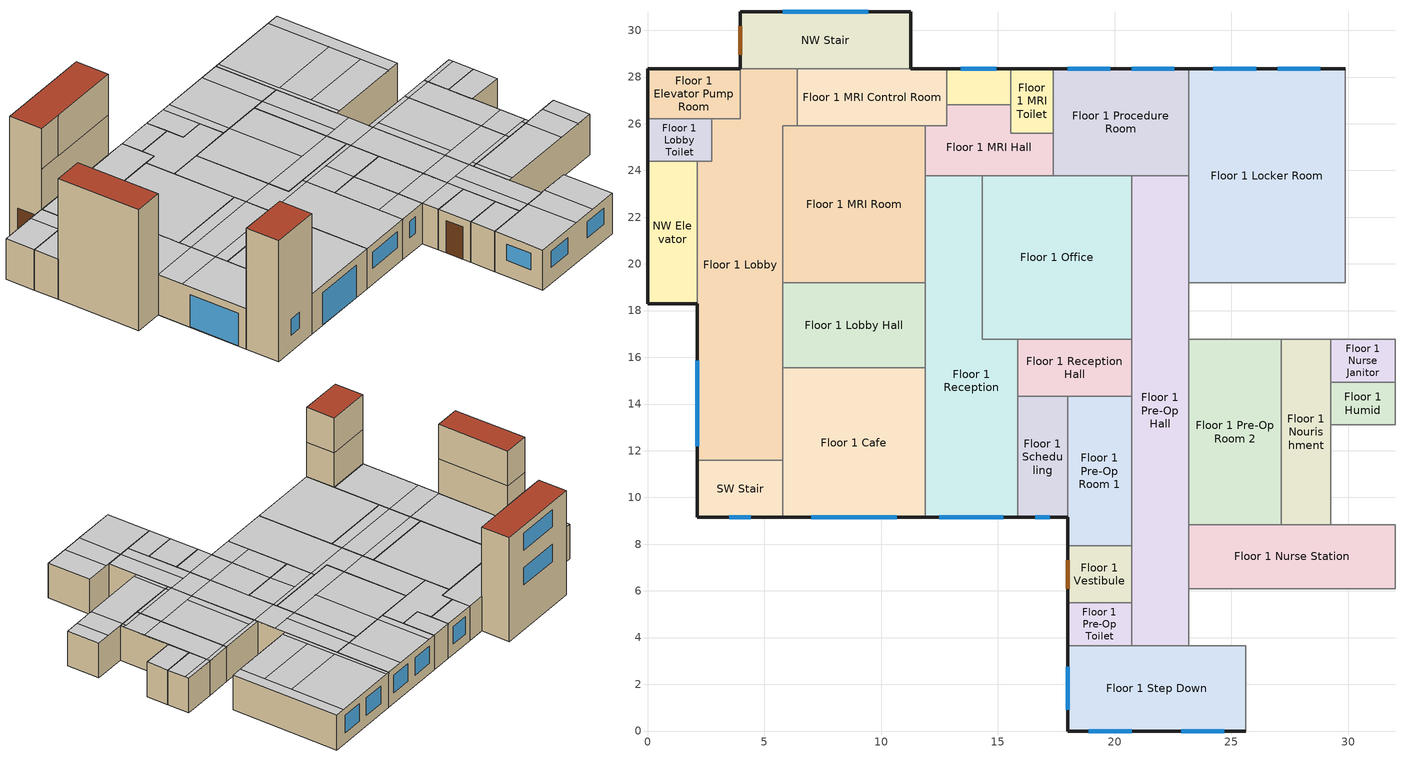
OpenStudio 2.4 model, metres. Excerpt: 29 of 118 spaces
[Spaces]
Floor 1 Vestibule
 floor ground: 20.73,7.92 20.73,5.49 17.98,5.49 17.98,7.92 z0
 wall outside: 17.98,7.92 17.98,5.49 z0:3.05
 wall to Floor 1 Pre-Op Hall: 20.73,5.49 20.73,7.92 z0:3.05
 wall to Floor 1 Pre-Op Room 1: 20.73,7.92 17.98,7.92 z0:3.05
 wall to Floor 1 Pre-Op Toilet: 17.98,5.49 20.73,5.49 z0:3.05
 door: 17.98,7.32 17.98,6.1 z0:2.44
 ceiling to Floor 2 Exam 1: 20.73,5.49 20.73,7.92 17.98,7.92 17.98,5.49 z3.05
Floor 1 Lobby
 floor ground: 6.4,28.35 6.4,25.91 5.79,25.91 5.79,11.58 2.13,11.58 2.13,24.38 2.74,24.38 2.74,26.21 3.96,26.21 3.96,28.35 z0
 wall outside: 2.13,18.29 2.13,11.58 z0:3.05
 wall to SW Stair: 2.13,11.58 5.79,11.58 z0:3.05
 wall to Floor 1 MRI Room: 5.79,19.2 5.79,25.91 6.4,25.91 z0:3.05
 wall to Floor 1 Elevator Pump Room: 3.96,28.35 3.96,26.21 2.74,26.21 z0:3.05
 wall to Floor 1 Lobby Toilet: 2.74,26.21 2.74,24.38 2.13,24.38 z0:3.05
 wall to Floor 1 MRI Control Room: 6.4,25.91 6.4,28.35 z0:3.05
 wall to Floor 1 Cafe: 5.79,11.58 5.79,15.54 z0:3.05
 wall to Floor 1 Lobby Hall: 5.79,15.54 5.79,19.2 z0:3.05
 wall to NW Stair: 6.4,28.35 3.96,28.35 z0:3.05
 wall to NW Elevator: 2.13,24.38 2.13,18.29 z0:3.05
 window: 2.13,15.85 2.13,12.19 z0.03:2.46
 ceiling to Floor 2 Work Hall: 5.79,16.46 5.79,18.29 2.13,18.29 2.13,16.46 z3.05
 ceiling to Floor 2 Work: 5.79,18.29 5.79,25.91 6.4,25.91 6.4,28.35 3.96,28.35 3.96,26.21 2.74,26.21 2.74,24.38 2.13,24.38 2.13,18.29 z3.05
 ceiling to Floor 2 Reception: 5.79,11.58 5.79,16.46 2.13,16.46 2.13,11.58 z3.05
Floor 1 Scheduling
 floor ground: 17.98,14.33 17.98,9.14 15.85,9.14 15.85,14.33 z0
 wall outside: 15.85,9.14 17.98,9.14 z0:3.05
 wall to Floor 1 Reception: 15.85,14.33 15.85,9.14 z0:3.05
 wall to Floor 1 Pre-Op Room 1: 17.98,9.14 17.98,14.33 z0:3.05
 wall to Floor 1 Reception Hall: 17.98,14.33 15.85,14.33 z0:3.05
 window: 16.61,9.14 17.22,9.14 z1.22:2.44
 ceiling to Floor 2 Reception Toilet: 17.98,10.97 17.98,14.33 15.85,14.33 15.85,10.97 z3.05
 ceiling to Floor 2 Reception Hall: 17.98,9.14 17.98,10.97 15.85,10.97 15.85,9.14 z3.05
SW Stair
 floor ground: 5.79,11.58 5.79,9.14 2.13,9.14 2.13,11.58 z0
 wall outside: 2.13,11.58 2.13,9.14 5.79,9.14 z0:9.14
 wall to Floor 3 Undeveloped 2: 5.79,9.14 5.79,11.58 2.13,11.58 z6.1:9.14
 wall to Floor 1 Cafe: 5.79,9.14 5.79,11.58 z0:3.05
 wall to Floor 2 Reception: 5.79,9.14 5.79,11.58 2.13,11.58 z3.05:6.1
 window: 3.51,9.14 4.42,9.14 z1.22:2.44
 roof outside: 5.79,9.14 5.79,11.58 2.13,11.58 2.13,9.14 z9.14
Floor 1 Lobby Hall
 floor ground: 11.89,19.2 11.89,15.54 5.79,15.54 5.79,19.2 z0
 wall to Floor 1 MRI Room: 11.89,19.2 5.79,19.2 z0:3.05
 wall to Floor 1 Cafe: 5.79,15.54 11.89,15.54 z0:3.05
 wall to Floor 1 Reception: 11.89,15.54 11.89,19.2 z0:3.05
 ceiling to Floor 2 Work Hall: 11.89,16.46 11.89,18.29 5.79,18.29 5.79,16.46 z3.05
 ceiling to Floor 2 Work: 11.89,18.29 11.89,19.2 5.79,19.2 5.79,18.29 z3.05
 ceiling to Floor 2 Reception: 11.89,15.54 11.89,16.46 5.79,16.46 5.79,15.54 z3.05
Floor 1 Pre-Op Room 1
 floor ground: 20.73,14.33 20.73,7.92 17.98,7.92 17.98,14.33 z0
 wall outside: 17.98,9.14 17.98,7.92 z0:3.05
 wall to Floor 1 Reception Hall: 20.73,14.33 17.98,14.33 z0:3.05
 wall to Floor 1 Pre-Op Hall: 20.73,7.92 20.73,14.33 z0:3.05
 ceiling to Floor 2 Scheduling 2: 20.73,10.97 20.73,14.33 17.98,14.33 17.98,10.97 z3.05
 ceiling to Floor 2 Reception Hall: 20.73,9.14 20.73,10.97 17.98,10.97 17.98,9.14 z3.05
 ceiling to Floor 2 Exam 1: 20.73,7.92 20.73,9.14 17.98,9.14 17.98,7.92 z3.05
Floor 1 MRI Hall
 floor ground: 15.54,26.82 15.54,25.6 17.37,25.6 17.37,23.77 11.89,23.77 11.89,25.91 12.8,25.91 12.8,26.82 z0
 wall to Floor 1 MRI Toilet: 17.37,25.6 15.54,25.6 15.54,26.82 z0:3.05
 wall to Floor 1 Dressing Room: 15.54,26.82 12.8,26.82 z0:3.05
 wall to Floor 1 Office: 14.33,23.77 17.37,23.77 z0:3.05
 wall to Floor 1 MRI Room: 11.89,25.91 11.89,23.77 z0:3.05
 wall to Floor 1 MRI Control Room: 12.8,26.82 12.8,25.91 11.89,25.91 z0:3.05
 wall to Floor 1 Reception: 11.89,23.77 14.33,23.77 z0:3.05
 wall to Floor 1 Procedure Room: 17.37,23.77 17.37,25.6 z0:3.05
 ceiling to Floor 2 Work: 17.37,23.77 17.37,25.6 15.54,25.6 15.54,26.82 12.8,26.82 12.8,25.91 11.89,25.91 11.89,23.77 z3.05
Floor 1 Pre-Op Hall
 floor ground: 23.16,23.77 23.16,3.66 20.73,3.66 20.73,23.77 z0
 wall to Floor 1 Nurse Hall: 23.16,3.66 23.16,6.1 z0:3.05
 wall to Floor 1 Office: 20.73,23.77 20.73,16.76 z0:3.05
 wall to Floor 1 Locker Room Hall: 23.16,16.76 23.16,19.2 z0:3.05
 wall to Floor 1 Pre-Op Room 2: 23.16,8.84 23.16,16.76 z0:3.05
 wall to Floor 1 Procedure Room: 23.16,23.77 20.73,23.77 z0:3.05
 wall to Floor 1 Nurse Station: 23.16,6.1 23.16,8.84 z0:3.05
 wall to Floor 1 Step Down: 20.73,3.66 23.16,3.66 z0:3.05
 wall to Floor 1 Locker Room: 23.16,19.2 23.16,23.77 z0:3.05
 wall to Floor 1 Pre-Op Toilet: 20.73,5.49 20.73,3.66 z0:3.05
 wall to Floor 1 Reception Hall: 20.73,16.76 20.73,14.33 z0:3.05
 ceiling to Floor 2 Exam 1: 21.64,3.66 21.64,9.14 20.73,9.14 20.73,3.66 z3.05
 ceiling to Floor 2 Exam Hall 1: 23.16,3.66 23.16,9.14 21.64,9.14 21.64,3.66 z3.05
 ceiling to Floor 2 Work Hall: 23.16,16.46 23.16,18.29 20.73,18.29 20.73,16.46 z3.05
 ceiling to Floor 2 Exam Hall 6: 23.16,18.29 23.16,23.77 21.64,23.77 21.64,18.29 z3.05
 ceiling to Floor 2 Exam 9: 21.64,18.29 21.64,23.77 20.73,23.77 20.73,18.29 z3.05
 ceiling to Floor 2 Scheduling 2: 23.16,10.97 23.16,16.46 20.73,16.46 20.73,10.97 z3.05
 ceiling to Floor 2 Reception Hall: 23.16,9.14 23.16,10.97 20.73,10.97 20.73,9.14 z3.05
NW Elevator
 floor ground: 2.13,24.38 2.13,18.29 0,18.29 0,24.38 z0
 wall outside: 0,24.38 0,18.29 2.13,18.29 z0:9.14
 wall to Floor 3 Office Toilet: 2.13,24.38 0,24.38 z6.1:9.14
 wall to Floor 1 Lobby Toilet: 2.13,24.38 0,24.38 z0:3.05
 wall to Floor 3 Elevator Hall: 2.13,18.29 2.13,24.38 z6.1:9.14
 wall to Floor 2 Work Toilet: 2.13,24.38 0,24.38 z3.05:6.1
 wall to Floor 2 Work: 2.13,18.29 2.13,24.38 z3.05:6.1
 roof outside: 2.13,18.29 2.13,24.38 0,24.38 0,18.29 z9.14
Floor 1 Reception
 floor ground: 14.33,23.77 14.33,16.76 15.85,16.76 15.85,9.14 11.89,9.14 11.89,23.77 z0
 wall outside: 11.89,9.14 15.85,9.14 z0:3.05
 wall to Floor 1 Cafe: 11.89,15.54 11.89,9.14 z0:3.05
 wall to Floor 1 Reception Hall: 15.85,14.33 15.85,16.76 z0:3.05
 wall to Floor 1 Office: 15.85,16.76 14.33,16.76 14.33,23.77 z0:3.05
 wall to Floor 1 MRI Room: 11.89,23.77 11.89,19.2 z0:3.05
 window: 12.5,9.14 15.24,9.14 z1.22:2.44
 ceiling to Floor 2 Work Hall: 15.85,16.46 15.85,16.76 14.33,16.76 14.33,18.29 11.89,18.29 11.89,16.46 z3.05
 ceiling to Floor 2 Reception: 15.85,9.14 15.85,16.46 11.89,16.46 11.89,9.14 z3.05
 ceiling to Floor 2 Work: 14.33,18.29 14.33,23.77 11.89,23.77 11.89,18.29 z3.05
NW Stair
 floor ground: 11.28,30.78 11.28,28.35 3.96,28.35 3.96,30.78 z0
 wall outside: 11.28,28.35 11.28,30.78 3.96,30.78 3.96,28.35 z0:9.14
 wall to Floor 3 Office: 5.79,28.35 11.28,28.35 z6.1:9.14
 wall to Floor 1 MRI Control Room: 6.4,28.35 11.28,28.35 z0:3.05
 wall to Floor 2 Work: 3.96,28.35 11.28,28.35 z3.05:6.1
 wall to Floor 3 Elevator Hall: 3.96,28.35 5.79,28.35 z6.1:9.14
 window: 9.45,30.78 5.79,30.78 z3.96:5.49; 9.45,30.78 5.79,30.78 z7.01:8.53
 door: 3.96,30.18 3.96,28.96 z0:2.44
 roof outside: 11.28,28.35 11.28,30.78 3.96,30.78 3.96,28.35 z9.14
Floor 1 MRI Room
 floor ground: 11.89,25.91 11.89,19.2 5.79,19.2 5.79,25.91 z0
 wall to Floor 1 MRI Control Room: 11.89,25.91 6.4,25.91 z0:3.05
 ceiling to Floor 2 Work: 11.89,19.2 11.89,25.91 5.79,25.91 5.79,19.2 z3.05
Floor 1 Procedure Room
 floor ground: 23.16,28.35 23.16,23.77 17.37,23.77 17.37,28.35 z0
 wall outside: 23.16,28.35 17.37,28.35 z0:3.05
 wall to Floor 1 Locker Room: 23.16,23.77 23.16,28.35 z0:3.05
 wall to Floor 1 Office: 17.37,23.77 20.73,23.77 z0:3.05
 wall to Floor 1 MRI Toilet: 17.37,28.35 17.37,25.6 z0:3.05
 window: 19.81,28.35 17.98,28.35 / 22.56,28.35 20.73,28.35 z0.91:2.44
 ceiling to Floor 2 Work: 17.98,23.77 17.98,28.35 17.37,28.35 17.37,23.77 z3.05
 ceiling to Floor 2 Exam Hall 6: 23.16,23.77 23.16,28.35 21.64,28.35 21.64,23.77 z3.05
 ceiling to Floor 2 Exam 9: 21.64,23.77 21.64,28.35 17.98,28.35 17.98,23.77 z3.05
Floor 1 Cafe
 floor ground: 11.89,15.54 11.89,9.14 5.79,9.14 5.79,15.54 z0
 wall outside: 5.79,9.14 11.89,9.14 z0:3.05
 window: 7.01,9.14 10.67,9.14 z0.03:2.46
 ceiling to Floor 2 Reception: 11.89,9.14 11.89,15.54 5.79,15.54 5.79,9.14 z3.05
Floor 1 Pre-Op Room 2
 floor ground: 27.13,16.76 27.13,8.84 23.16,8.84 23.16,16.76 z0
 wall to Floor 1 Nurse Station: 23.16,8.84 27.13,8.84 z0:3.05
 wall to Floor 1 Locker Room Hall: 27.13,16.76 23.16,16.76 z0:3.05
 wall to Floor 1 Nourishment: 27.13,8.84 27.13,16.76 z0:3.05
 ceiling to Floor 2 Work Hall: 27.13,16.46 27.13,16.76 23.16,16.76 23.16,16.46 z3.05
 ceiling to Floor 2 Exam Hall 1: 23.47,8.84 23.47,9.14 23.16,9.14 23.16,8.84 z3.05
 ceiling to Floor 2 Exam 2: 27.13,8.84 27.13,9.14 23.47,9.14 23.47,8.84 z3.05
 ceiling to Floor 2 Reception Hall: 27.13,9.14 27.13,10.97 23.16,10.97 23.16,9.14 z3.05
 ceiling to Floor 2 Scheduling 2: 23.77,10.97 23.77,16.46 23.16,16.46 23.16,10.97 z3.05
 ceiling to Floor 2 X-Ray: 27.13,10.97 27.13,16.46 23.77,16.46 23.77,10.97 z3.05
Floor 1 Locker Room
 floor ground: 29.87,28.35 29.87,19.2 23.16,19.2 23.16,28.35 z0
 wall outside: 29.87,28.35 23.16,28.35 z0:3.05
 wall to Floor 1 Locker Room Hall: 23.16,19.2 29.87,19.2 z0:3.05
 wall to Floor 1 Lounge: 29.87,19.2 29.87,28.35 z0:3.05
 window: 28.8,28.35 26.97,28.35 / 26.06,28.35 24.23,28.35 z0.91:2.44
 ceiling to Floor 2 Exam Hall 5: 29.87,19.2 29.87,28.35 28.96,28.35 28.96,19.2 z3.05
 ceiling to Floor 2 Exam 8: 28.96,23.77 28.96,28.35 23.47,28.35 23.47,23.77 z3.05
 ceiling to Floor 2 Exam Hall 6: 23.47,19.2 23.47,28.35 23.16,28.35 23.16,19.2 z3.05
 ceiling to Floor 2 Nurse Station 2: 28.96,19.2 28.96,21.34 23.47,21.34 23.47,19.2 z3.05
 ceiling to Floor 2 Storage 3: 28.96,21.34 28.96,23.77 23.47,23.77 23.47,21.34 z3.05
Floor 1 Nurse Station
 floor ground: 32,8.84 32,6.1 23.16,6.1 23.16,8.84 z0
 wall to Floor 1 Nurse Hall: 23.16,6.1 32,6.1 z0:3.05
 wall to Floor 1 Clean: 32,8.84 29.26,8.84 z0:3.05
 wall to Floor 1 Nourishment: 29.26,8.84 27.13,8.84 z0:3.05
 wall to Floor 1 PACU: 32,6.1 32,8.84 z0:3.05
 ceiling to Floor 2 Exam Hall 2: 30.78,6.1 30.78,8.84 28.96,8.84 28.96,6.1 z3.05
 ceiling to Floor 2 Exam Hall 1: 23.47,6.1 23.47,8.84 23.16,8.84 23.16,6.1 z3.05
 ceiling to Floor 2 Exam 3: 32,6.1 32,8.84 30.78,8.84 30.78,6.1 z3.05
 ceiling to Floor 2 Exam 2: 28.96,6.1 28.96,8.84 23.47,8.84 23.47,6.1 z3.05
Floor 1 Pre-Op Toilet
 floor ground: 20.73,5.49 20.73,3.66 17.98,3.66 17.98,5.49 z0
 wall outside: 17.98,5.49 17.98,3.66 z0:3.05
 wall to Floor 1 Step Down: 17.98,3.66 20.73,3.66 z0:3.05
 ceiling to Floor 2 Exam 1: 20.73,3.66 20.73,5.49 17.98,5.49 17.98,3.66 z3.05
Floor 1 Dressing Room
 floor ground: 15.54,28.35 15.54,26.82 12.8,26.82 12.8,28.35 z0
 wall outside: 15.54,28.35 12.8,28.35 z0:3.05
 wall to Floor 1 MRI Toilet: 15.54,26.82 15.54,28.35 z0:3.05
 wall to Floor 1 MRI Control Room: 12.8,28.35 12.8,26.82 z0:3.05
 window: 14.94,28.35 13.41,28.35 z0.91:2.44
 ceiling to Floor 2 Work: 15.54,26.82 15.54,28.35 12.8,28.35 12.8,26.82 z3.05
Floor 1 Office
 floor ground: 20.73,23.77 20.73,16.76 14.33,16.76 14.33,23.77 z0
 wall to Floor 1 Reception Hall: 15.85,16.76 20.73,16.76 z0:3.05
 ceiling to Floor 2 Work Hall: 20.73,16.76 20.73,18.29 14.33,18.29 14.33,16.76 z3.05
 ceiling to Floor 2 Exam 9: 20.73,18.29 20.73,23.77 17.98,23.77 17.98,18.29 z3.05
 ceiling to Floor 2 Work: 17.98,18.29 17.98,23.77 14.33,23.77 14.33,18.29 z3.05
Floor 1 Nourishment
 floor ground: 29.26,16.76 29.26,8.84 27.13,8.84 27.13,16.76 z0
 wall to Floor 1 Nurse Janitor: 29.26,14.94 29.26,16.76 z0:3.05
 wall to Floor 1 Humid: 29.26,13.11 29.26,14.94 z0:3.05
 wall to Floor 1 Locker Room Hall: 29.26,16.76 27.13,16.76 z0:3.05
 wall to Floor 1 Clean: 29.26,8.84 29.26,13.11 z0:3.05
 ceiling to Floor 2 X-Ray: 29.26,10.97 29.26,16.46 27.13,16.46 27.13,10.97 z3.05
 ceiling to Floor 2 Exam 2: 28.96,8.84 28.96,9.14 27.13,9.14 27.13,8.84 z3.05
 ceiling to Floor 2 Reception Hall: 29.26,9.14 29.26,10.97 27.13,10.97 27.13,9.14 z3.05
 ceiling to Floor 2 Work Hall: 29.26,16.46 29.26,16.76 27.13,16.76 27.13,16.46 z3.05
 ceiling to Floor 2 Exam Hall 2: 29.26,8.84 29.26,9.14 28.96,9.14 28.96,8.84 z3.05
Floor 1 Elevator Pump Room
 floor ground: 3.96,28.35 3.96,26.21 0,26.21 0,28.35 z0
 wall outside: 3.96,28.35 0,28.35 0,26.21 z0:3.05
 wall to Floor 1 Lobby Toilet: 0,26.21 2.74,26.21 z0:3.05
 ceiling to Floor 2 Work: 3.96,26.21 3.96,28.35 2.74,28.35 2.74,26.21 z3.05
 ceiling to Floor 2 Janitor: 2.74,26.21 2.74,28.35 0,28.35 0,26.21 z3.05
Floor 1 Lobby Toilet
 floor ground: 2.74,26.21 2.74,24.38 0,24.38 0,26.21 z0
 wall outside: 0,26.21 0,24.38 z0:3.05
 ceiling to Floor 2 Work Toilet: 2.74,24.38 2.74,26.21 0,26.21 0,24.38 z3.05
Floor 1 MRI Control Room
 floor ground: 12.8,28.35 12.8,25.91 6.4,25.91 6.4,28.35 z0
 wall outside: 12.8,28.35 11.28,28.35 z0:3.05
 ceiling to Floor 2 Work: 12.8,25.91 12.8,28.35 6.4,28.35 6.4,25.91 z3.05
Floor 1 Humid
 floor ground: 32,14.94 32,13.11 29.26,13.11 29.26,14.94 z0
 wall to Floor 1 Clean: 29.26,13.11 32,13.11 z0:3.05
 wall to Floor 1 Nurse Janitor: 32,14.94 29.26,14.94 z0:3.05
 wall to Floor 1 Sterile Storage: 32,13.11 32,14.94 z0:3.05
 ceiling to Floor 2 X-Ray: 32,13.11 32,14.94 29.26,14.94 29.26,13.11 z3.05
Floor 1 Step Down
 floor ground: 25.6,3.66 25.6,0 17.98,0 17.98,3.66 z0
 wall outside: 17.98,3.66 17.98,0 25.6,0 z0:3.05
 wall to Floor 1 Nurse Hall: 25.6,3.66 23.16,3.66 z0:3.05
 wall to Floor 1 Recovery Room: 25.6,0 25.6,3.66 z0:3.05
 window: 22.86,0 24.69,0 / 18.9,0 20.73,0 / 17.98,2.74 17.98,0.91 z1.22:2.44
 ceiling to Floor 2 Exam 1: 21.64,0 21.64,3.66 17.98,3.66 17.98,0 z3.05
 ceiling to Floor 2 Exam Hall 1: 23.47,0 23.47,3.66 21.64,3.66 21.64,0 z3.05
 ceiling to Floor 2 Exam 2: 25.6,0 25.6,3.66 23.47,3.66 23.47,0 z3.05
Floor 1 Reception Hall
 floor ground: 20.73,16.76 20.73,14.33 15.85,14.33 15.85,16.76 z0
 ceiling to Floor 2 Work Hall: 20.73,16.46 20.73,16.76 15.85,16.76 15.85,16.46 z3.05
 ceiling to Floor 2 Reception Toilet: 17.98,14.33 17.98,16.46 15.85,16.46 15.85,14.33 z3.05
 ceiling to Floor 2 Scheduling 2: 20.73,14.33 20.73,16.46 17.98,16.46 17.98,14.33 z3.05
Floor 1 Nurse Janitor
 floor ground: 32,16.76 32,14.94 29.26,14.94 29.26,16.76 z0
 wall to Floor 1 Sterile Storage: 32,14.94 32,16.76 z0:3.05
 wall to Floor 1 Locker Room Hall: 32,16.76 29.26,16.76 z0:3.05
 ceiling to Floor 2 Work Hall: 32,16.46 32,16.76 29.26,16.76 29.26,16.46 z3.05
 ceiling to Floor 2 X-Ray: 32,14.94 32,16.46 29.26,16.46 29.26,14.94 z3.05
Floor 1 MRI Toilet
 floor ground: 17.37,28.35 17.37,25.6 15.54,25.6 15.54,28.35 z0
 wall outside: 17.37,28.35 15.54,28.35 z0:3.05
 ceiling to Floor 2 Work: 17.37,25.6 17.37,28.35 15.54,28.35 15.54,25.6 z3.05
[Site]
Whitehorse_YT_CAN: Latitude {deg}=60.72; Longitude {deg}=-135.07; Time Zone {hr}=-8; Elevation {m}=703; Terrain=City
[Building]
Building #1: North Axis {deg}=0; Standards Number of Stories=3; Standards Number of Above Ground Stories=3; Standards Building Type=Outpatient
[Site:WaterMainsTemperature]
Calculation Method=Correlation; Annual Average Outdoor Air Temperature {C}=-1.08333; Maximum Difference In Monthly Average Outdoor Air Temperatures {deltaC}=34.5
[SizingPeriod:DesignDay] Barometric Pressure {Pa}=93160; Sky Clearness=0; Rain Indicator=0; Snow Indicator=0; Day of Month=21; Daylight Saving Time Indicator=0; Humidity Indicating Type=Wetbulb; Dry-Bulb Temperature Range Modifier Type=DefaultMultipliers
Name | Maximum Dry-Bulb Temperature {C} | Daily Dry-Bulb Temperature Range {deltaC} | Humidity Indicating Conditions at Maximum Dry-Bulb | Wind Speed {m/s} | Wind Direction {deg} | Month | Day Type | Solar Model Indicator | ASHRAE Taub | ASHRAE Taud
Whitehorse Ann Clg .4% Condns DB=>MWB | 25.6 | 11.6 | 14.1 | 3.5 | 160 | 7 | SummerDesignDay | ASHRAETau | 0.378 | 2.196
Whitehorse Ann Htg 99.6% Condns DB | -40 | 0 | -40 | 0.6 | 0 | 1 | WinterDesignDay | ASHRAEClearSky
[Site:GroundTemperature:BuildingSurface]
19.527, 19.502, 19.536, 19.598, 20.002, 21.64, 22.225, 22.375, 21.449, 20.121, 19.802, 19.633
[Space] Building Story=Building Story 1; Part of Total Floor Area=Yes
Name | Space Type | Thermal Zone
Floor 1 Pre-Op Room 2 | Space Function Hospital - patient room | TZ-Floor 1 Pre-Op Room 2
Floor 1 Nurse Janitor | Space Function Storage area - occsens | TZ-Floor 1 Nurse Janitor
Floor 1 Vestibule | Space Function Hospital corr. >= 2.4m-sch-H | TZ-Floor 1 Vestibule
Floor 1 Lobby | Space Function Lobby - elevator | TZ-Floor 1 Lobby
Floor 1 Scheduling | Space Function Office - enclosed | TZ-Floor 1 Scheduling
SW Stair | Space Function Stairway-sch-H | TZ-SW Stair
Floor 1 Lobby Hall | Space Function Hospital corr. >= 2.4m-sch-H | TZ-Floor 1 Lobby Hall
Floor 1 Cafe | Space Function Dining - bar lounge/leisure | TZ-Floor 1 Cafe
Floor 1 Pre-Op Room 1 | Space Function Hospital - patient room | TZ-Floor 1 Pre-Op Room 1
Floor 1 Nourishment | Space Function Hospital - nurses station | TZ-Floor 1 Nourishment
Floor 1 Lobby Toilet | Space Function Washroom-sch-H | TZ-Floor 1 Lobby Toilet
Floor 1 MRI Hall | Space Function Hospital corr. >= 2.4m-sch-H | TZ-Floor 1 MRI Hall
Floor 1 Pre-Op Hall | Space Function Hospital corr. >= 2.4m-sch-H | TZ-Floor 1 Pre-Op Hall
NW Elevator | Space Function Lobby - elevator | TZ-NW Elevator
Floor 1 MRI Toilet | Space Function Washroom-sch-H | TZ-Floor 1 MRI Toilet
Floor 1 Reception | Space Function Conf./meet./multi-purpose | TZ-Floor 1 Reception
NW Stair | Space Function Stairway-sch-H | TZ-NW Stair
Floor 1 Elevator Pump Room | Space Function Electrical/Mechanical-sch-H | TZ-Floor 1 Elevator Pump Room
Floor 1 MRI Room | Space Function Hospital - radiology/imaging | TZ-Floor 1 MRI Room
Floor 1 Procedure Room | Space Function Hospital - operating room | TZ-Floor 1 Procedure Room
Floor 1 Locker Room | Space Function Locker room-sch-H | TZ-Floor 1 Locker Room
Floor 1 Nurse Station | Space Function Hospital - nurses station | TZ-Floor 1 Nurse Station
Floor 1 MRI Control Room | Space Function Hospital - radiology/imaging | TZ-Floor 1 MRI Control Room
Floor 1 Pre-Op Toilet | Space Function Washroom-sch-H | TZ-Floor 1 Pre-Op Toilet
Floor 1 Dressing Room | Space Function Office - enclosed | TZ-Floor 1 Dressing Room
Floor 1 Office | Space Function Office - enclosed | TZ-Floor 1 Office
Floor 1 Humid | Space Function Office - enclosed | TZ-Floor 1 Humid
Floor 1 Step Down | Space Function Hospital - lounge/recreation | TZ-Floor 1 Step Down
Floor 1 Reception Hall | Space Function Hospital corr. >= 2.4m-sch-H | TZ-Floor 1 Reception Hall
[BuildingStory]
Building Story 1: Nominal Z Coordinate {m}=0
[ThermalZone] Use Ideal Air Loads=No
TZ-Floor 1 MRI Room; TZ-Floor 1 Lobby Hall; TZ-Floor 1 Pre-Op Room 2; TZ-Floor 1 Pre-Op Toilet; TZ-NW Stair; TZ-Floor 1 MRI Toilet; TZ-Floor 1 Reception; TZ-Floor 1 Nurse Janitor; TZ-Floor 1 MRI Hall; TZ-Floor 1 Lobby Toilet; TZ-Floor 1 Scheduling; TZ-NW Elevator; TZ-Floor 1 Nourishment; TZ-Floor 1 MRI Control Room; TZ-Floor 1 Pre-Op Hall; TZ-Floor 1 Lobby; TZ-Floor 1 Step Down; TZ-Floor 1 Procedure Room; TZ-Floor 1 Elevator Pump Room; TZ-Floor 1 Reception Hall; TZ-Floor 1 Locker Room; TZ-Floor 1 Nurse Station; TZ-Floor 1 Dressing Room; TZ-Floor 1 Vestibule; TZ-Floor 1 Office; TZ-SW Stair; TZ-Floor 1 Cafe; TZ-Floor 1 Pre-Op Room 1; TZ-Floor 1 Humid
[Sizing:Zone] Zone Cooling Design Supply Air Temperature Input Method=SupplyAirTemperature; Zone Cooling Design Supply Air Temperature {C}=14; Zone Cooling Design Supply Air Temperature Difference {deltaC}=11.11; Zone Heating Design Supply Air Temperature Input Method=SupplyAirTemperature; Zone Heating Design Supply Air Temperature {C}=40; Zone Heating Design Supply Air Temperature Difference {deltaC}=11.11; Zone Cooling Design Supply Air Humidity Ratio {kg-H2O/kg-air}=0.0085; Zone Heating Design Supply Air Humidity Ratio {kg-H2O/kg-air}=0.008; Cooling Design Air Flow Method=DesignDay; Heating Design Air Flow Method=DesignDay; Account for Dedicated Outdoor Air System=No; Dedicated Outdoor Air System Control Strategy=NeutralSupplyAir; Dedicated Outdoor Air Low Setpoint Temperature for Design {C}=autosize; Dedicated Outdoor Air High Setpoint Temperature for Design {C}=autosize
TZ-Floor 1 Clean; TZ-Floor 2 Conference; TZ-Floor 1 MRI Room; TZ-Floor 2 Exam Hall 4; TZ-Floor 2 Exam 2; TZ-Floor 2 Scheduling 1; TZ-Floor 1 Lobby Hall; TZ-Floor 2 Exam Hall 3; TZ-Floor 1 Nurse Hall; TZ-Floor 2 Office; TZ-Floor 1 Pre-Op Room 2; TZ-Floor 3 Locker; TZ-NE Stair; TZ-Floor 2 Exam Hall 1; TZ-Floor 2 Storage 3; TZ-Floor 1 Sterile Storage; TZ-Floor 1 Utility Janitor; TZ-Floor 2 Exam 9; TZ-Floor 1 Operating Room 1; TZ-Floor 1 Sub-Sterile; TZ-Floor 2 Exam 3; TZ-Floor 1 Pre-Op Toilet; TZ-Floor 3 Physical Therapy 1; TZ-Floor 2 Exam Hall 2; TZ-NW Stair; TZ-Floor 1 Bio Haz; TZ-Floor 1 MRI Toilet; TZ-Floor 1 Soil Work; TZ-Floor 1 Reception; TZ-Floor 3 Physical Therapy 2; TZ-Floor 1 Operating Room 3; TZ-Floor 1 Nurse Janitor; TZ-Floor 2 Reception Hall; TZ-Floor 3 Office Hall; TZ-Floor 1 Electrical Room; TZ-Floor 1 Scrub; TZ-Floor 3 Mechanical Hall; TZ-Floor 1 Soil; TZ-Floor 1 MRI Hall; TZ-Floor 1 IT Hall; TZ-Floor 2 Lounge; TZ-Floor 1 Lobby Toilet; TZ-Floor 1 Soil Hold; TZ-Floor 1 Scheduling; TZ-Floor 3 Office Toilet; TZ-Floor 3 Lounge Toilet; TZ-Floor 2 Nurse Station 2; TZ-Floor 1 Utility Hall; TZ-NW Elevator; TZ-Floor 2 Storage 1; TZ-Floor 1 Sterile Hall; TZ-Floor 1 Nourishment; TZ-Floor 3 Lounge; TZ-Floor 2 Exam Hall 5; TZ-Floor 2 Dictation; TZ-Floor 1 MRI Control Room; TZ-Floor 1 Pre-Op Hall; TZ-Floor 3 Humid; TZ-Floor 1 Lobby; TZ-Floor 2 Exam 7; TZ-Floor 1 Step Down; TZ-Floor 3 Elevator Hall; TZ-Floor 3 Treatment; TZ-Floor 1 Procedure Room; TZ-Floor 2 Reception Toilet; TZ-Floor 2 Exam Hall 6; TZ-Floor 1 Utility Room; TZ-Floor 3 Utility; TZ-Floor 1 Elevator Pump Room; TZ-Floor 2 Storage 2; TZ-Floor 1 Anesthesia; TZ-Floor 2 Utility; TZ-Floor 3 Undeveloped 2; TZ-Floor 1 Recovery Room; TZ-Floor 3 Physical Therapy Toilet; TZ-Floor 1 Reception Hall; TZ-Floor 1 Locker Room; TZ-Floor 2 Nurse Station 1; TZ-Floor 2 Exam 8; TZ-Floor 3 Janitor; TZ-Floor 1 Nurse Station; TZ-Floor 2 X-Ray; TZ-Floor 2 Reception; TZ-Floor 2 Conference Toilet; TZ-Floor 1 Locker Room Hall; TZ-Floor 2 Work Hall; TZ-Floor 1 Lounge; TZ-Floor 1 Dressing Room; TZ-Floor 1 Med Gas; TZ-Floor 1 Vestibule; TZ-Floor 1 Office; TZ-SW Stair; TZ-Floor 1 Cafe; TZ-Floor 2 Exam 1; TZ-Floor 1 Nurse Toilet; TZ-Floor 1 IT Room; TZ-Floor 2 Office Hall; TZ-Floor 1 Storage; TZ-Floor 2 Work Toilet; TZ-Floor 1 Clean Work; TZ-Floor 3 Work; TZ-Floor 2 Janitor; TZ-Floor 2 Work; TZ-Floor 3 Storage 2; TZ-Floor 1 Operating Room 2; TZ-Floor 2 Scheduling 2; TZ-Floor 2 Exam 4; TZ-Floor 3 Storage 1; TZ-Floor 2 Exam 5; TZ-Floor 1 Pre-Op Room 1; TZ-Floor 2 Exam 6; TZ-Floor 1 Humid; TZ-Floor 3 Mechanical; TZ-Floor 1 PACU; TZ-Floor 3 Dressing Room; TZ-Floor 1 Dictation; TZ-Floor 3 Office; TZ-Floor 3 Undeveloped 1
[SpaceType] Standards Building Type=Space Function
Name | Standards Space Type
Space Function Hospital - operating room | Hospital - operating room
Space Function Hospital - patient room | Hospital - patient room
Space Function Hospital corr. >= 2.4m-sch-H | Hospital corr. >= 2.4m-sch-H
Space Function Hospital - lounge/recreation | Hospital - lounge/recreation
Space Function Hospital - nurses station | Hospital - nurses station
Space Function Hospital - radiology/imaging | Hospital - radiology/imaging
Space Function Locker room-sch-H | Locker room-sch-H
Space Function Lobby - elevator | Lobby - elevator
Space Function Office - enclosed | Office - enclosed
Space Function Stairway-sch-H | Stairway-sch-H
Space Function Washroom-sch-H | Washroom-sch-H
Space Function Storage area - occsens | Storage area - occsens
Space Function Conf./meet./multi-purpose | Conf./meet./multi-purpose
Space Function Electrical/Mechanical-sch-H | Electrical/Mechanical-sch-H
Space Function Dining - bar lounge/leisure | Dining - bar lounge/leisure
